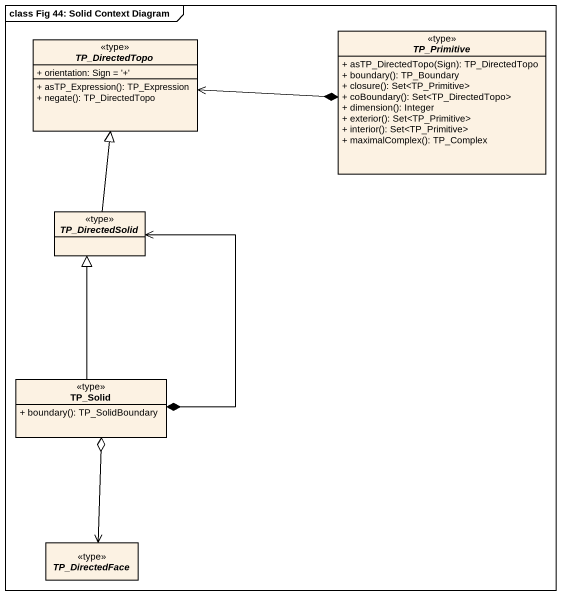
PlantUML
@startuml
mainframe class Fig 44: Solid Context Diagram
hide circle
hide empty members
skinparam classAttributeIconSize 0
abstract class TP_Primitive <<type>> {
  + asTP_DirectedTopo(Sign): TP_DirectedTopo
  + boundary(): TP_Boundary
  + closure(): Set<TP_Primitive>
  + coBoundary(): Set<TP_DirectedTopo>
  + dimension(): Integer
  + exterior(): Set<TP_Primitive>
  + interior(): Set<TP_Primitive>
  + maximalComplex(): TP_Complex
}
abstract class TP_DirectedTopo <<type>> {
  + orientation: Sign = '+'
  + asTP_Expression(): TP_Expression
  + negate(): TP_DirectedTopo
}
abstract class TP_DirectedSolid <<type>>
class TP_Solid <<type>> {
  + boundary(): TP_SolidBoundary
}
abstract class TP_DirectedFace <<type>>
TP_Primitive *-left-> TP_DirectedTopo
TP_DirectedSolid -up-|> TP_DirectedTopo
TP_Solid *-up-> TP_DirectedSolid
TP_Solid -up-|> TP_DirectedSolid
TP_DirectedFace <-up-o TP_Solid
@enduml
